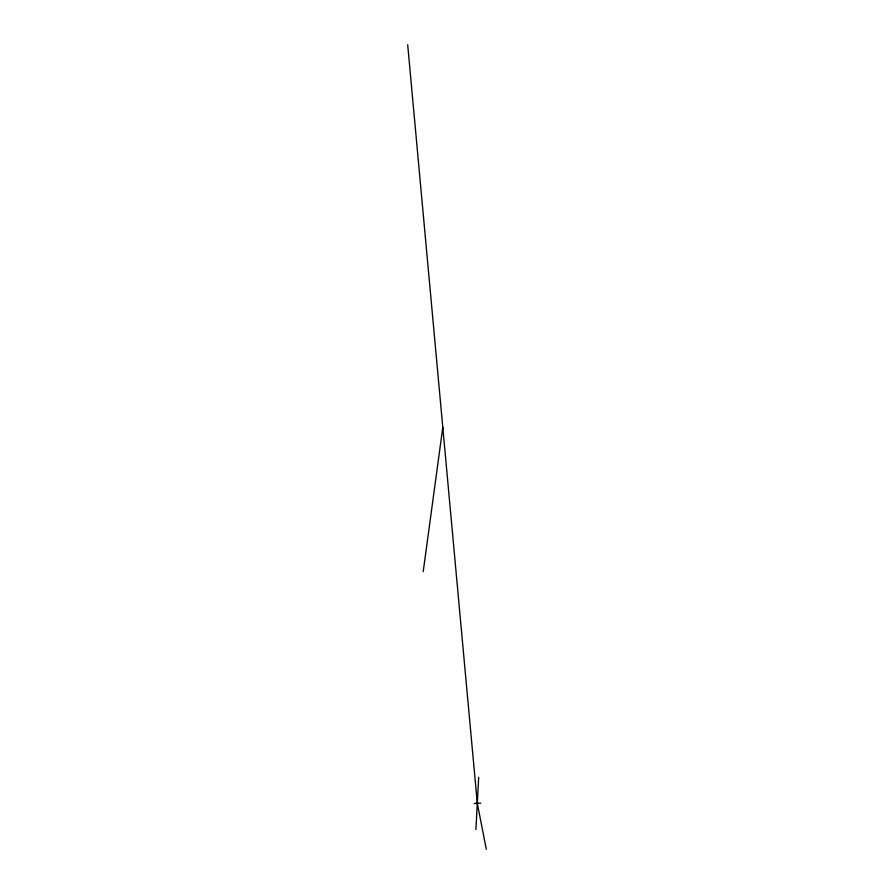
<?xml version="1.0" encoding="UTF-8"?>
<svg xmlns="http://www.w3.org/2000/svg" width="894" height="894" viewBox="0 0 894 894"><rect width="100%" height="100%" fill="white"/><g stroke="black" fill="none" stroke-linecap="round" stroke-linejoin="round"><path stroke-width="1.34" d="M475.91 829.476L478.681 777.288M423.22 571.624L442.798 427.31M474.245 803.482L480.76 803.147M486.314 849.3L477.295 803.326L407.686 44.7"/></g></svg>
